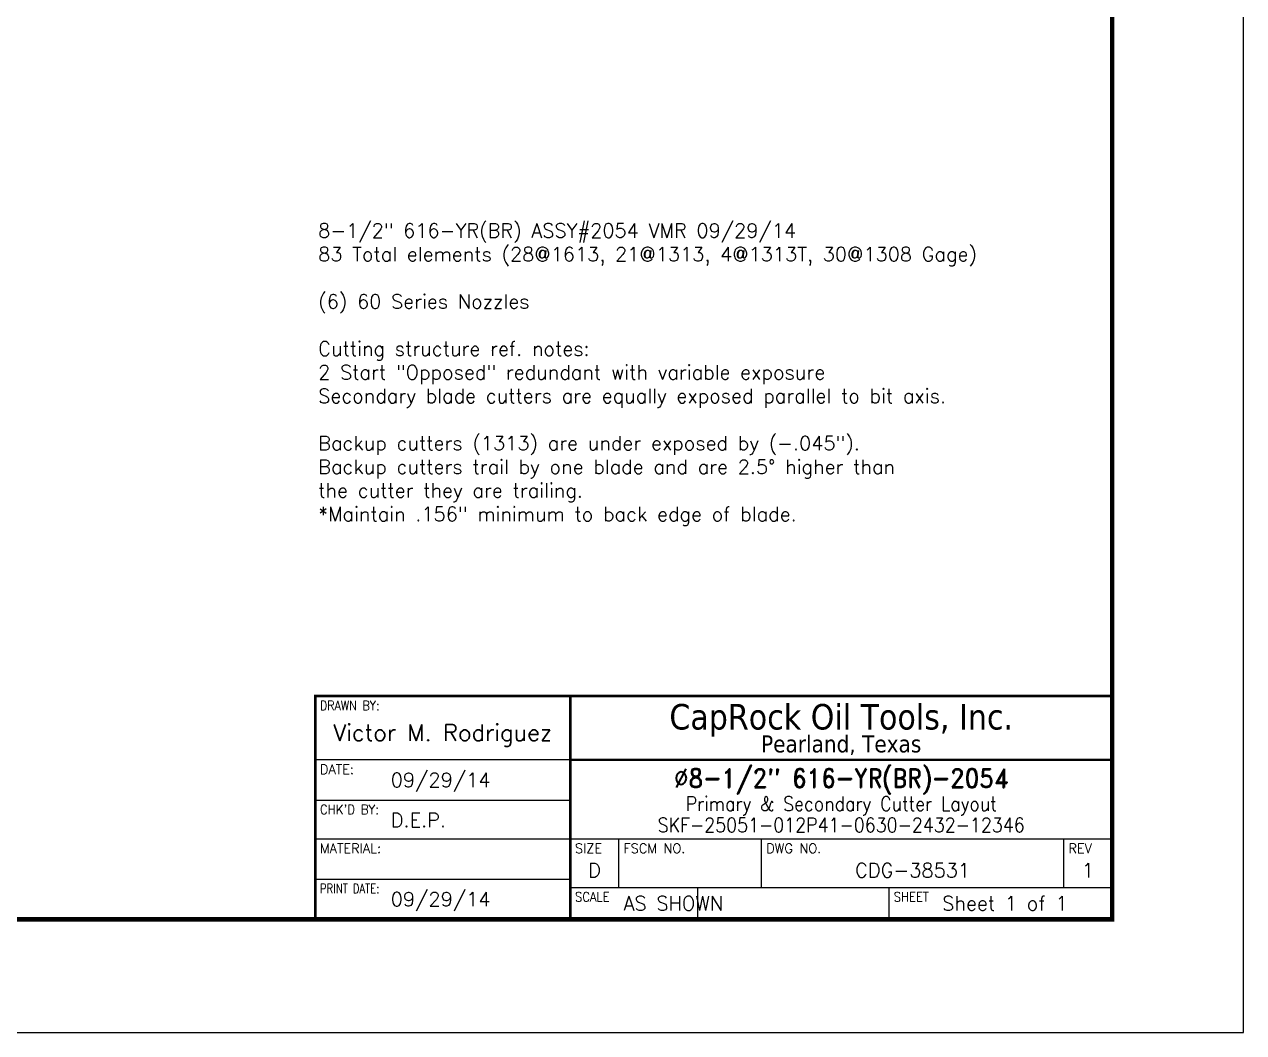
# Model space of a CAD drawing. Extents: x 72.5 to 106.5, y 4 to 26.
# Drawn here: x 98.43 to 106.5, y 3.96 to 10.63 of the extents above; entities that cross this region are included whole.
import ezdxf
from ezdxf.enums import TextEntityAlignment as Align

# ---------------------------------------------------------------- set-up
doc = ezdxf.new("R2010")
doc.units = 0
doc.header["$MEASUREMENT"] = 0
doc.layers.get('0').update_dxf_attribs({"linetype": 'CONTINUOUS'})
doc.layers.add('Title Block', color=7, linetype='CONTINUOUS')
doc.styles.add('Block', font='tahoma.ttf')
doc.styles.add('RomanD', font='romand.shx', dxfattribs={"width": 0.9})
doc.styles.add('RomanS', font='romans')

# ---------------------------------------------------------------- blocks, each defined once
blk = doc.blocks.new('COT_Dblock')
at = {"layer": 'Title Block'}
for p, q in [((29.5441, 1.8047), (27.8566, 1.8047)), ((27.8566, 1.5389), (29.5441, 1.5389)), ((27.8566, 1.2816), (33.13, 1.2816)), ((29.8647, 0.9609), (29.8647, 1.2816)), ((30.8097, 0.9609), (30.8097, 1.2816)), ((32.8094, 0.9609), (32.8094, 1.2816)), ((27.8566, 1.0158), (29.5441, 1.0158)), ((29.5441, 0.9609), (33.13, 0.9609)), ((30.3878, 0.75), (30.3878, 0.9609)), ((31.6534, 0.75), (31.6534, 0.9609))]:
    blk.add_line(p, q, dxfattribs=at)
at = {"layer": 'Title Block', "color": 8}
blk.add_lwpolyline([(0, 0), (34, 0), (34, 22), (0, 22)], close=True, dxfattribs=at)
at = {"layer": 'Title Block', "const_width": 0.03}
blk.add_lwpolyline([(33.13, 21.25), (0.87, 21.25), (0.87, 0.75), (33.13, 0.75)], close=True, dxfattribs=at)
at = {"layer": 'Title Block', "const_width": 0.0169}
for points in [[(27.8566, 0.75), (27.8566, 2.2266), (33.13, 2.2266)], [(29.5441, 0.75), (29.5441, 2.2266)], [(29.5441, 1.8047), (33.13, 1.8047)]]:
    blk.add_lwpolyline(points, dxfattribs=at)
at = {"layer": 'Title Block', "style": 'RomanS'}
for s, width, p in [('DRAWN BY:', 0.86, (27.8878, 2.1953)), ("CHK'D BY:", 0.91, (27.8878, 1.5077)), ('PRINT DATE:', 0.78, (27.8878, 0.9845)), ('SCALE', 0.9, (29.5753, 0.9297)), ('SHEET', 0.9, (31.6847, 0.9297))]:
    blk.add_text(s, height=0.0625, dxfattribs=dict(at, width=width)).set_placement(p, align=Align.TOP_LEFT)
at = {"layer": 'Title Block', "style": 'Block'}
for s, height, p in [('CapRock Oil Tools, Inc.', 0.16875, (31.337, 2.0898)), ('Pearland, Texas', 0.1125, (31.337, 1.9102))]:
    blk.add_text(s, height=height, dxfattribs=at).set_placement(p, align=Align.MIDDLE_CENTER)
at = {"layer": 'Title Block', "style": 'RomanS'}
for s, p in [('DATE:', (27.8878, 1.7734)), ('MATERIAL:', (27.8878, 1.2503)), ('SIZE', (29.5753, 1.2503)), ('FSCM NO.', (29.8959, 1.2503)), ('DWG NO.', (30.8409, 1.2503)), ('REV', (32.8406, 1.2503))]:
    blk.add_text(s, height=0.0625, dxfattribs=at).set_placement(p, align=Align.TOP_LEFT)
at = {"layer": 'Title Block', "color": 3, "style": 'RomanS'}
blk.add_text('D', height=0.094, dxfattribs=at).set_placement((29.7044, 1.1213), align=Align.TOP_CENTER)
at = {"layer": 'Title Block', "color": 1, "style": 'RomanS', "flags": 8}
for tag, p in [('FNAME', (0.62, 3.75)), ('REVDATE', (0.62, 2.25)), ('USER', (0.62, 0.75))]:
    blk.add_attdef(tag, text='', height=0.047, rotation=90, dxfattribs=at).set_placement(p, align=Align.BOTTOM_LEFT)
at = {"layer": 'Title Block', "color": 3, "style": 'RomanS', "flags": 8}
blk.add_attdef('DRAWN', text='', height=0.11, dxfattribs=at).set_placement((28.7003, 1.9844), align=Align.MIDDLE_CENTER)
for tag, p in [('DDATE', (28.3559, 1.6718)), ('CHECK', (28.3559, 1.406)), ('MATRL', (28.3559, 1.1487)), ('PDATE', (28.3559, 0.8829)), ('SCALE', (29.8959, 0.8555)), ('SHEET', (32.0053, 0.8555))]:
    blk.add_attdef(tag, text='', height=0.094, dxfattribs=at).set_placement(p, align=Align.MIDDLE_LEFT)
at = {"layer": 'Title Block', "color": 3, "style": 'RomanD', "width": 0.9, "flags": 8}
for tag, height, p in [('TITL1', 0.125, (31.337, 1.6835)), ('TITL2', 0.094, (31.337, 1.5143)), ('TITL3', 0.094, (31.337, 1.3739))]:
    blk.add_attdef(tag, text='', height=height, dxfattribs=at).set_placement(p, align=Align.MIDDLE_CENTER)
at = {"layer": 'Title Block', "color": 3, "style": 'RomanS', "flags": 8}
for tag, p in [('FSCM#', (30.3372, 1.1213)), ('DWG#', (31.8095, 1.1213)), ('REV#', (32.9697, 1.1213))]:
    blk.add_attdef(tag, text='', height=0.094, dxfattribs=at).set_placement(p, align=Align.TOP_CENTER)

msp = doc.modelspace()

# ---------------------------------------------------------------- block references
ref = msp.add_blockref('COT_Dblock', (72.49537, 3.9569))
ref.add_attrib('TITL1', 'Ø8-1/2" 616-YR(BR)-2054', dxfattribs={"layer": 'Title Block', "color": 3, "height": 0.125, "style": 'RomanD', "width": 0.9, "flags": 8}).set_placement((103.8324, 5.64043), align=Align.MIDDLE_CENTER)
ref.add_attrib('TITL2', 'Primary & Secondary Cutter Layout', dxfattribs={"layer": 'Title Block', "color": 3, "height": 0.094, "style": 'RomanD', "width": 0.9, "flags": 8}).set_placement((103.8324, 5.47123), align=Align.MIDDLE_CENTER)
ref.add_attrib('TITL3', 'SKF-25051-012P41-0630-2432-12346', dxfattribs={"layer": 'Title Block', "color": 3, "height": 0.094, "style": 'RomanD', "width": 0.9, "flags": 8}).set_placement((103.8324, 5.33083), align=Align.MIDDLE_CENTER)
ref.add_attrib('DWG#', 'CDG-38531', dxfattribs={"layer": 'Title Block', "color": 3, "height": 0.094, "style": 'RomanS', "flags": 8}).set_placement((104.3049, 5.07815), align=Align.TOP_CENTER)
ref.add_attrib('REV#', '1', dxfattribs={"layer": 'Title Block', "color": 3, "height": 0.094, "style": 'RomanS', "flags": 8}).set_placement((105.46506, 5.07815), align=Align.TOP_CENTER)
ref.add_attrib('SHEET', 'Sheet 1 of 1', dxfattribs={"layer": 'Title Block', "color": 3, "height": 0.094, "style": 'RomanS', "flags": 8}).set_placement((104.50068, 4.81237), align=Align.MIDDLE_LEFT)
ref.add_attrib('SCALE', 'AS SHOWN', dxfattribs={"layer": 'Title Block', "color": 3, "height": 0.094, "style": 'RomanS', "flags": 8}).set_placement((102.39131, 4.81237), align=Align.MIDDLE_LEFT)
ref.add_attrib('DRAWN', 'Victor M. Rodriguez', dxfattribs={"layer": 'Title Block', "color": 3, "height": 0.11, "style": 'RomanS', "flags": 8}).set_placement((101.19568, 5.94128), align=Align.MIDDLE_CENTER)
ref.add_attrib('DDATE', '09/29/14', dxfattribs={"layer": 'Title Block', "color": 3, "height": 0.094, "style": 'RomanS', "flags": 8}).set_placement((100.85127, 5.6287), align=Align.MIDDLE_LEFT)
ref.add_attrib('CHECK', 'D.E.P.', dxfattribs={"layer": 'Title Block', "color": 3, "height": 0.094, "style": 'RomanS', "flags": 8}).set_placement((100.85127, 5.36292), align=Align.MIDDLE_LEFT)
ref.add_attrib('PDATE', '09/29/14', dxfattribs={"layer": 'Title Block', "color": 3, "height": 0.094, "style": 'RomanS', "flags": 8}).set_placement((100.85127, 4.83979), align=Align.MIDDLE_LEFT)

# ---------------------------------------------------------------- texts
at = {"layer": 'Title Block', "color": 3, "insert": (100.37151, 9.31011), "char_height": 0.09375, "width": 7.2757161, "attachment_point": 1, "style": 'RomanS'}
msp.add_mtext('8-1/2" 616-YR(BR) ASSY#2054 VMR 09/29/14\\P83 Total elements (28@1613, 21@1313, 4@1313T, 30@1308 Gage)\\P\\P(6) 60 Series Nozzles\\P\\PCutting structure ref. notes:\\P2 Start "Opposed" redundant with variable exposure\\PSecondary blade cutters are equally exposed parallel to bit axis.\\P\\PBackup cutters (1313) are under exposed by (-.045").\\PBackup cutters trail by one blade and are 2.5° higher than \\Pthe cutter they are trailing.  \\P*Maintain .156" minimum to back edge of blade.', dxfattribs=at)

doc.saveas('drawing.dxf')
